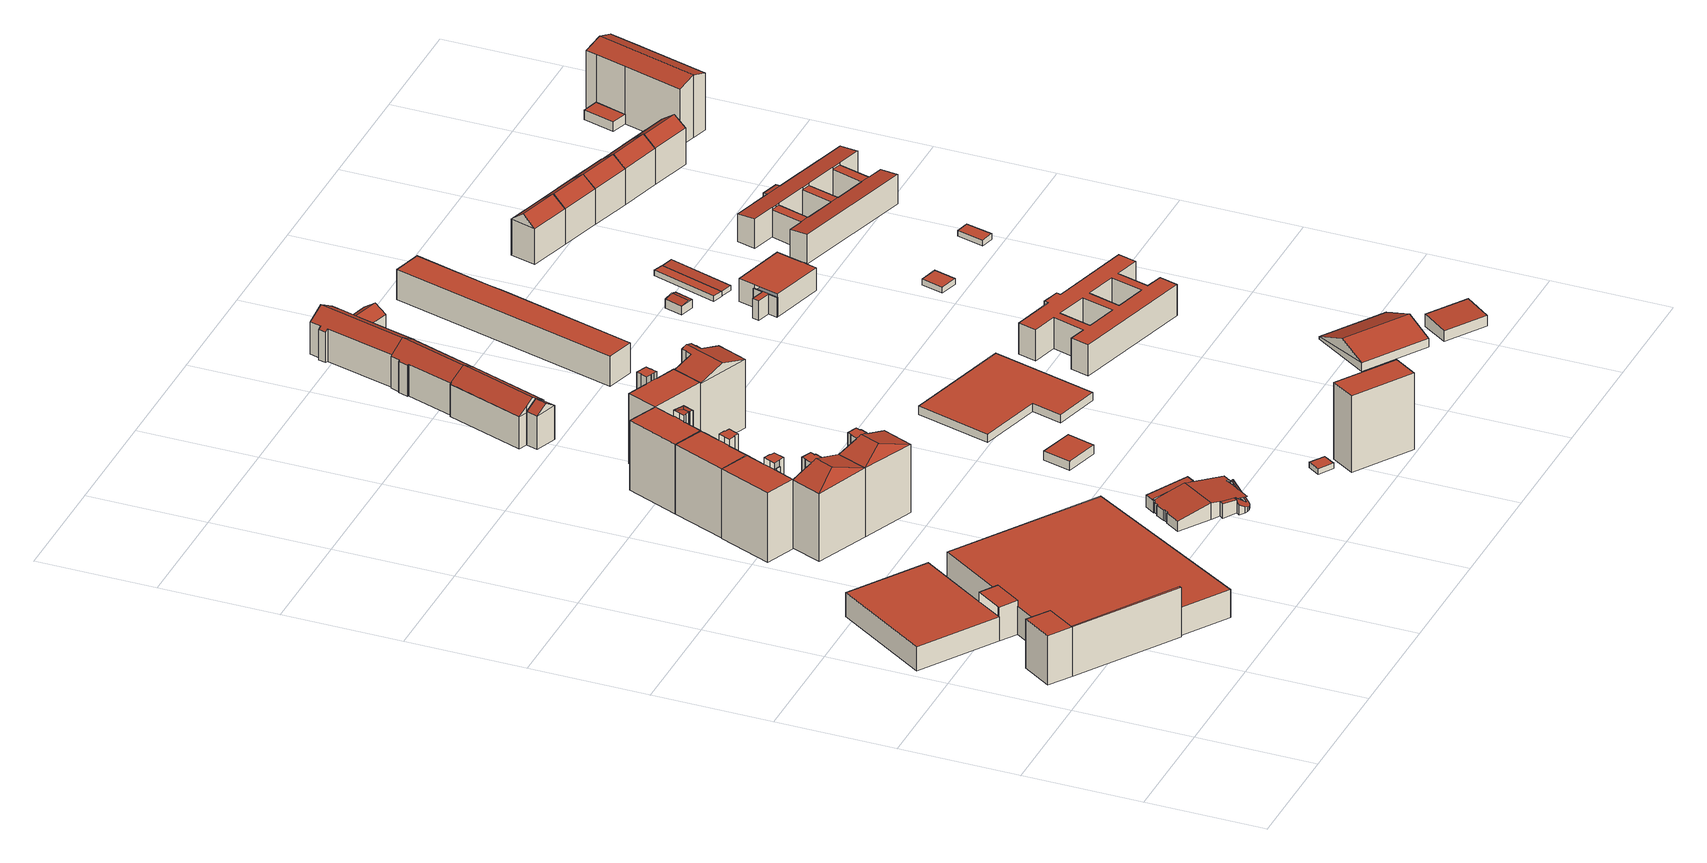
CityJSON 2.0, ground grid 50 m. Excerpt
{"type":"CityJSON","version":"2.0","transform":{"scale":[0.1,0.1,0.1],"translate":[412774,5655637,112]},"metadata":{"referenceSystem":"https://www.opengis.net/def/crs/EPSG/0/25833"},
"CityObjects":{
"building1":{"type":"Building","attributes":{"name":"SP1","Gemeindeschluessel":14612000,"Geometrietyp2DReferenz":"3000","function":"31001_2052","roofType":"9999"},"children":["building1-1","building1-2","building1-3","building1-4","building1-5"]},
"building1-1":{"type":"BuildingPart","attributes":{"Dachtyp_tdc":"tdcPolyFlatRoof","Dachneigung":0,"QualitaetDacherkennung":66,"Geometrietyp2DReferenz":"3000","measuredHeight":10.55,"roofType":"1000"},"parents":["building1"],"geometry":[{"type":"MultiSurface","lod":"2","boundaries":[[[0,1,2,3]],[[1,4,5,2]],[[4,6,7,5]],[[6,8,9,7]],[[8,6,4,1,0]],[[3,2,5,7,9]]],"semantics":{"surfaces":[{"type":"WallSurface"},{"type":"RoofSurface"},{"type":"GroundSurface"}],"values":[0,0,0,0,1,2]}}]},
"building1-2":{"type":"BuildingPart","attributes":{"Dachtyp_tdc":"tdcPolyFlatRoof","Dachneigung":0,"QualitaetDacherkennung":76,"Geometrietyp2DReferenz":"3000","measuredHeight":12.37,"roofType":"1000"},"parents":["building1"],"geometry":[{"type":"MultiSurface","lod":"2","boundaries":[[[10,11,12,13]],[[14,15,16,17]],[[15,18,19,16]],[[18,20,21,19]],[[20,22,23,21]],[[20,18,15,14,24,11,10,25,22]],[[23,26,13,12,27,17,16,19,21]]],"semantics":{"surfaces":[{"type":"WallSurface"},{"type":"RoofSurface"},{"type":"GroundSurface"}],"values":[0,0,0,0,0,1,2]}}]},
"building1-3":{"type":"BuildingPart","attributes":{"Dachtyp_tdc":"tdcPolyFlatRoof","Dachneigung":0,"QualitaetDacherkennung":54,"Geometrietyp2DReferenz":"3000","measuredHeight":15,"roofType":"1000"},"parents":["building1"],"geometry":[{"type":"MultiSurface","lod":"2","boundaries":[[[28,29,17,9,8]],[[29,14,17]],[[30,31,0,3,12,11]],[[31,30,32,29,28]],[[9,17,27,12,3]]],"semantics":{"surfaces":[{"type":"WallSurface"},{"type":"RoofSurface"},{"type":"GroundSurface"}],"values":[0,0,0,1,2]}}]},
"building1-4":{"type":"BuildingPart","attributes":{"Dachtyp_tdc":"tdcPolyFlatRoof","Dachneigung":0,"QualitaetDacherkennung":77,"Geometrietyp2DReferenz":"3000","measuredHeight":21.73,"roofType":"1000"},"parents":["building1"],"geometry":[{"type":"MultiSurface","lod":"2","boundaries":[[[33,34,35,36]],[[34,37,38,35]],[[37,39,10,13,38]],[[39,37,34,33,40]],[[36,35,38,13,26]]],"semantics":{"surfaces":[{"type":"WallSurface"},{"type":"RoofSurface"},{"type":"GroundSurface"}],"values":[0,0,0,1,2]}}]},
"building1-5":{"type":"BuildingPart","attributes":{"Dachtyp_tdc":"tdcPolyFlatRoof","Dachneigung":0,"QualitaetDacherkennung":41,"Geometrietyp2DReferenz":"3000","measuredHeight":21.79,"roofType":"1000"},"parents":["building1"],"geometry":[{"type":"MultiSurface","lod":"2","boundaries":[[[41,42,43,23,22]],[[42,44,36,43]],[[44,45,25,26,36]],[[45,44,42,41]],[[23,43,36,26]]],"semantics":{"surfaces":[{"type":"WallSurface"},{"type":"RoofSurface"},{"type":"GroundSurface"}],"values":[0,0,0,1,2]}}]},
"building2":{"type":"Building","attributes":{"Gemeindeschluessel":14612000,"Geometrietyp2DReferenz":"3000","function":"31001_9998","roofType":"9999"},"children":["building2-1","building2-2"]},
"building2-1":{"type":"BuildingPart","attributes":{"Dachtyp_tdc":"tdcPolyFlatRoof","Dachneigung":0,"QualitaetDacherkennung":58,"Geometrietyp2DReferenz":"3000","measuredHeight":30.67,"roofType":"1000"},"parents":["building2"],"geometry":[{"type":"MultiSurface","lod":"2","boundaries":[[[46,47,48,49]],[[47,50,51,48]],[[50,52,53,51]],[[52,54,55,53]],[[54,56,57,55]],[[56,58,59,57]],[[58,60,61,59]],[[60,62,63,61]],[[60,58,56,54,52,50,47,46,64,65,62]],[[66,67,49,48,51,53,55,57,59,61,63]],[[64,46,49,67]]],"semantics":{"surfaces":[{"type":"WallSurface"},{"type":"RoofSurface"},{"type":"GroundSurface"}],"values":[0,0,0,0,0,0,0,0,1,2,0]}}]},
"building2-2":{"type":"BuildingPart","attributes":{"Dachtyp_tdc":"tdcPolyFlatRoof","Dachneigung":0,"QualitaetDacherkennung":24,"Geometrietyp2DReferenz":"3000","measuredHeight":33.62,"roofType":"1000"},"parents":["building2"],"geometry":[{"type":"MultiSurface","lod":"2","boundaries":[[[68,69,64,67,70]],[[71,63,62]],[[72,73,74,71,75,69,68]],[[74,73,76,77]],[[73,72,78,76]],[[72,68,70,78]],[[70,67,66,63,77,76,78]],[[71,74,77,63]]],"semantics":{"surfaces":[{"type":"WallSurface"},{"type":"RoofSurface"},{"type":"GroundSurface"}],"values":[0,0,1,0,0,0,2,0]}}]},
"building3":{"type":"Building","attributes":{"Gemeindeschluessel":14612000,"Geometrietyp2DReferenz":"3000","function":"31001_9998","roofType":"9999"},"children":["building3-1","building3-2"]},
"building3-1":{"type":"BuildingPart","attributes":{"Dachtyp_tdc":"tdcPolyFlatRoof","Dachneigung":0,"QualitaetDacherkennung":25,"Geometrietyp2DReferenz":"3000","measuredHeight":33.54,"roofType":"1000"},"parents":["building3"],"geometry":[{"type":"MultiSurface","lod":"2","boundaries":[[[79,80,81,82]],[[80,83,84,81]],[[83,85,86,87,88,84]],[[89,90,91,92,93,94]],[[90,95,96,91]],[[95,97,98,96]],[[97,79,82,98]],[[97,95,90,89,99,100,85,83,80,79]],[[82,81,84,88,92,91,96,98]]],"semantics":{"surfaces":[{"type":"WallSurface"},{"type":"RoofSurface"},{"type":"GroundSurface"}],"values":[0,0,0,0,0,0,0,1,2]}}]},
"building3-2":{"type":"BuildingPart","attributes":{"Dachtyp_tdc":"tdcHipAndGableRoof","Dachneigung":17.74,"QualitaetDacherkennung":13,"Geometrietyp2DReferenz":"3000","measuredHeight":33.98,"roofType":"5000"},"parents":["building3"],"geometry":[{"type":"MultiSurface","lod":"2","boundaries":[[[101,102,103,104]],[[102,105,106,103]],[[105,93,92,106]],[[87,107,108,88]],[[107,101,104,108]],[[102,101,109]],[[107,86,100,110,109,101]],[[102,109,110,99,94,105]],[[87,86,107]],[[105,94,93]],[[104,103,106,92,88,108]]],"semantics":{"surfaces":[{"type":"WallSurface"},{"type":"RoofSurface"},{"type":"GroundSurface"}],"values":[0,0,0,0,0,1,1,1,0,0,2]}}]},
"building4":{"type":"Building","attributes":{"Gemeindeschluessel":14612000,"Geometrietyp2DReferenz":"3000","function":"31001_9998","roofType":"9999"},"children":["building4-1","building4-2"]},
"building4-1":{"type":"BuildingPart","attributes":{"Dachtyp_tdc":"tdcPolyFlatRoof","Dachneigung":0,"QualitaetDacherkennung":25,"Geometrietyp2DReferenz":"3000","measuredHeight":33.54,"roofType":"1000"},"parents":["building4"],"geometry":[{"type":"MultiSurface","lod":"2","boundaries":[[[111,112,113,114,115,116,117,118,119]],[[120,121,122,123,124,125,126,127,128]],[[119,118,121,120]],[[118,117,122,121]],[[117,116,129,123,122]],[[114,113,126,125,130]],[[113,112,127,126]],[[112,111,128,127]],[[111,119,120,128]]],"semantics":{"surfaces":[{"type":"RoofSurface"},{"type":"GroundSurface"},{"type":"WallSurface"}],"values":[0,1,2,2,2,2,2,2,2]}}]},
"building4-2":{"type":"BuildingPart","attributes":{"Dachtyp_tdc":"tdcPolyFlatRoof","Dachneigung":0,"QualitaetDacherkennung":61,"Geometrietyp2DReferenz":"3000","measuredHeight":30.68,"roofType":"1000"},"parents":["building4"],"geometry":[{"type":"MultiSurface","lod":"2","boundaries":[[[131,132,133,134]],[[132,130,125,133]],[[129,135,136,123]],[[135,60,137,136]],[[60,58,138,137]],[[58,139,140,138]],[[139,131,134,140]],[[139,58,60,135,129,141,130,132,131]],[[134,133,125,124,123,136,137,138,140]]],"semantics":{"surfaces":[{"type":"WallSurface"},{"type":"RoofSurface"},{"type":"GroundSurface"}],"values":[0,0,0,0,0,0,0,1,2]}}]},
"building5":{"type":"Building","attributes":{"Gemeindeschluessel":14612000,"Geometrietyp2DReferenz":"3000","function":"31001_9998","roofType":"9999"},"children":["building5-1","building5-2"]},
"building5-1":{"type":"BuildingPart","attributes":{"Dachtyp_tdc":"tdcPolyFlatRoof","Dachneigung":0,"QualitaetDacherkennung":28,"Geometrietyp2DReferenz":"3000","measuredHeight":33.55,"roofType":"1000"},"parents":["building5"],"geometry":[{"type":"MultiSurface","lod":"2","boundaries":[[[142,143,144,145]],[[143,146,147,144]],[[146,148,149,147]],[[148,150,149]],[[151,152,153,154,155]],[[152,156,157,153]],[[156,158,159,157]],[[158,142,145,159]],[[158,156,152,151,160,161,162,148,146,143,142]],[[145,144,147,149,163,154,153,157,159]]],"semantics":{"surfaces":[{"type":"WallSurface"},{"type":"RoofSurface"},{"type":"GroundSurface"}],"values":[0,0,0,0,0,0,0,0,1,2]}}]},
"building5-2":{"type":"BuildingPart","attributes":{"Dachtyp_tdc":"tdcHipAndGableRoof","Dachneigung":16.91,"QualitaetDacherkennung":14,"Geometrietyp2DReferenz":"3000","measuredHeight":33.88,"roofType":"5000"},"parents":["building5"],"geometry":[{"type":"MultiSurface","lod":"2","boundaries":[[[150,164,165,149]],[[164,166,167,165]],[[166,101,104,167]],[[101,107,108,104]],[[107,155,154,108]],[[101,166,168]],[[166,164,150,162,169,168]],[[169,160,155,107,101,168]],[[163,149,165,167,104,108,154]]],"semantics":{"surfaces":[{"type":"WallSurface"},{"type":"RoofSurface"},{"type":"GroundSurface"}],"values":[0,0,0,0,0,1,1,1,2]}}]},
"building6":{"type":"Building","attributes":{"Gemeindeschluessel":14612000,"Geometrietyp2DReferenz":"3000","function":"31001_9998","roofType":"9999"},"children":["building6-1","building6-2"]},
"building6-1":{"type":"BuildingPart","attributes":{"Dachtyp_tdc":"tdcFreeFormRoof","Dachneigung":10.14,"QualitaetDacherkennung":24,"Geometrietyp2DReferenz":"3000","measuredHeight":34.05,"roofType":"5000"},"parents":["building6"],"geometry":[{"type":"MultiSurface","lod":"2","boundaries":[[[170,171,172,173]],[[171,174,175,172]],[[174,176,177,175]],[[176,178,179,177]],[[178,180,181,179]],[[180,182,183,181]],[[182,184,185,186,183]],[[187,188,189,190,191]],[[188,170,173,189]],[[192,184,182,180,193]],[[180,178,176,174,171,193]],[[171,170,188,187,192,193]],[[173,172,175,177,179,181,183,186,194,190,189]]],"semantics":{"surfaces":[{"type":"WallSurface"},{"type":"RoofSurface"},{"type":"GroundSurface"}],"values":[0,0,0,0,0,0,0,0,0,1,1,1,2]}}]},
"building6-2":{"type":"BuildingPart","attributes":{"Dachtyp_tdc":"tdcPolyFlatRoof","Dachneigung":0,"QualitaetDacherkennung":51,"Geometrietyp2DReferenz":"3000","measuredHeight":30.75,"roofType":"1000"},"parents":["building6"],"geometry":[{"type":"MultiSurface","lod":"2","boundaries":[[[185,195,196,186]],[[195,197,198,196]],[[197,199,200,198]],[[199,201,202,200]],[[201,203,204,202]],[[203,191,190,204]],[[191,203,201,199,197,195,185,205]],[[186,196,198,200,202,204,190,194]]],"semantics":{"surfaces":[{"type":"WallSurface"},{"type":"RoofSurface"},{"type":"GroundSurface"}],"values":[0,0,0,0,0,0,1,2]}}]},
"building7":{"type":"Building","attributes":{"Gemeindeschluessel":14612000,"Geometrietyp2DReferenz":"3000","function":"31001_9998","roofType":"9999"},"children":["building7-1","building7-2","building7-3","building7-4"]},
"building7-1":{"type":"BuildingPart","attributes":{"Dachtyp_tdc":"tdcPolyFlatRoof","Dachneigung":5.55,"QualitaetDacherkennung":68,"Geometrietyp2DReferenz":"3000","measuredHeight":6.26,"roofType":"2100"},"parents":["building7"],"geometry":[{"type":"MultiSurface","lod":"2","boundaries":[[[206,207,208,209,210]],[[207,211,212,208]],[[207,206,213,214,211]],[[212,215,216,209,208]]],"semantics":{"surfaces":[{"type":"WallSurface"},{"type":"RoofSurface"},{"type":"GroundSurface"}],"values":[0,0,1,2]}}]},
"building7-2":{"type":"BuildingPart","attributes":{"Dachtyp_tdc":"tdcGableRoof","Dachneigung":10.13,"QualitaetDacherkennung":38,"Geometrietyp2DReferenz":"3000","measuredHeight":7.11,"roofType":"3100"},"parents":["building7"],"geometry":[{"type":"MultiSurface","lod":"2","boundaries":[[[217,218,219,220]],[[218,221,222,219]],[[223,224,225,212,211]],[[224,226,227,225]],[[226,228,229,227]],[[228,230,231,229]],[[230,232,233,231]],[[232,234,235,233]],[[234,236,237,235]],[[236,238,239,237]],[[238,240,241,239]],[[242,243,244,245]],[[243,217,220,244]],[[246,247,248,240,238,236,234,232,230,228,226,224]],[[224,223,214,249,250,251,252,253,254,221,218,217,243,242,255,246]],[[220,219,222,256,257,258,215,212,225,227,229,231,233,235,237,239,241,259,260,245,244]]],"semantics":{"surfaces":[{"type":"WallSurface"},{"type":"RoofSurface"},{"type":"GroundSurface"}],"values":[0,0,0,0,0,0,0,0,0,0,0,0,0,1,1,2]}}]},
"building7-3":{"type":"BuildingPart","attributes":{"Dachtyp_tdc":"tdcFreeFormRoof","Dachneigung":39.94,"QualitaetDacherkennung":10,"Geometrietyp2DReferenz":"3000","measuredHeight":5.54,"roofType":"5000"},"parents":["building7"],"geometry":[{"type":"MultiSurface","lod":"2","boundaries":[[[261,262,263,264]],[[262,265,266,263]],[[265,267,268,266]],[[267,269,270,268]],[[269,271,272,270]],[[271,273,274,272]],[[273,210,209,274]],[[275,276,277,222,221]],[[276,278,279,277]],[[278,261,264,279]],[[261,278,280,253,281,251,282,283,210,273,271,269,267,265,262]],[[249,283,282]],[[275,280,278,276]],[[264,263,266,268,270,272,274,209,216,215,258,257,256,222,277,279]]],"semantics":{"surfaces":[{"type":"WallSurface"},{"type":"RoofSurface"},{"type":"GroundSurface"}],"values":[0,0,0,0,0,0,0,0,0,0,1,1,1,2]}}]},
"building7-4":{"type":"BuildingPart","attributes":{"Dachtyp_tdc":"tdcPolyFlatRoof","Dachneigung":4.71,"QualitaetDacherkennung":61,"Geometrietyp2DReferenz":"3000","measuredHeight":6.9,"roofType":"2100"},"parents":["building7"],"geometry":[{"type":"MultiSurface","lod":"2","boundaries":[[[284,285,286,241,240]],[[285,287,288,286]],[[287,289,290,288]],[[289,291,242,245,290]],[[289,287,285,284,292,247,293,255,291]],[[245,260,259,241,286,288,290]]],"semantics":{"surfaces":[{"type":"WallSurface"},{"type":"RoofSurface"},{"type":"GroundSurface"}],"values":[0,0,0,0,1,2]}}]},
"building8":{"type":"Building","attributes":{"Gemeindeschluessel":14612000,"Geometrietyp2DReferenz":"3000","function":"31001_9998","roofType":"9999"},"children":["building8-1","building8-2"]},
"building8-1":{"type":"BuildingPart","attributes":{"Dachtyp_tdc":"tdcPolyFlatRoof","Dachneigung":0,"QualitaetDacherkennung":50,"Geometrietyp2DReferenz":"3000","measuredHeight":30.87,"roofType":"1000"},"parents":["building8"],"geometry":[{"type":"MultiSurface","lod":"2","boundaries":[[[294,295,296,297]],[[295,298,299,296]],[[300,301,302,303]],[[301,304,305,302]],[[304,294,297,305]],[[304,301,300,298,295,294]],[[297,296,299,303,302,305]]],"semantics":{"surfaces":[{"type":"WallSurface"},{"type":"RoofSurface"},{"type":"GroundSurface"}],"values":[0,0,0,0,0,1,2]}}]},
"building8-2":{"type":"BuildingPart","attributes":{"Dachtyp_tdc":"tdcPolyFlatRoof","Dachneigung":0,"QualitaetDacherkennung":29,"Geometrietyp2DReferenz":"3000","measuredHeight":33.84,"roofType":"1000"},"parents":["building8"],"geometry":[{"type":"MultiSurface","lod":"2","boundaries":[[[306,299,298]],[[306,307,308,299]],[[307,309,310,308]],[[309,311,312,310]],[[311,313,314,312]],[[313,315,316,314]],[[315,317,318,316]],[[317,319,320,318]],[[319,321,300,303,320]],[[321,319,317,315,313,311,309,307,306]],[[299,308,310,312,314,316,318,320,303]]],"semantics":{"surfaces":[{"type":"WallSurface"},{"type":"RoofSurface"},{"type":"GroundSurface"}],"values":[0,0,0,0,0,0,0,0,0,1,2]}}]},
"building9":{"type":"Building","attributes":{"Dachtyp_tdc":"tdcGableRoof","Gemeindeschluessel":14612000,"Dachneigung":34.96,"QualitaetDacherkennung":60,"Geometrietyp2DReferenz":"3000","measuredHeight":18.15,"function":"31001_9998","roofType":"3100"},"geometry":[{"type":"Solid","lod":"2","boundaries":[[[[322,323,324,325]],[[323,326,327,324]],[[326,328,329,327]],[[328,322,325,329]],[[326,323,330]],[[322,328,331]],[[323,322,331,330]],[[328,326,330,331]],[[325,324,327,329]]]],"semantics":{"surfaces":[{"type":"WallSurface"},{"type":"RoofSurface"},{"type":"GroundSurface"}],"values":[[0,0,0,0,0,0,1,1,2]]}}]},
"building10":{"type":"Building","attributes":{"name":"Marwa Elsherbiny Kultur- und Bildungszentrum","Dachtyp_tdc":"tdcPolyFlatRoof","Gemeindeschluessel":14612000,"Dachneigung":0,"QualitaetDacherkennung":84,"Geometrietyp2DReferenz":"3000","measuredHeight":3.88,"function":"31001_3045","roofType":"1000"},"geometry":[{"type":"Solid","lod":"2","boundaries":[[[[332,333,334,335]],[[333,336,337,334]],[[336,338,339,337]],[[338,332,335,339]],[[338,336,333,332]],[[335,334,337,339]]]],"semantics":{"surfaces":[{"type":"WallSurface"},{"type":"RoofSurface"},{"type":"GroundSurface"}],"values":[[0,0,0,0,1,2]]}}]},
"building11":{"type":"Building","attributes":{"Dachtyp_tdc":"tdcPolyFlatRoof","Gemeindeschluessel":14612000,"Dachneigung":0,"QualitaetDacherkennung":64,"Geometrietyp2DReferenz":"3000","measuredHeight":2.39,"function":"31001_9998","roofType":"1000"},"geometry":[{"type":"Solid","lod":"2","boundaries":[[[[340,341,342,343]],[[341,344,345,342]],[[344,346,347,345]],[[346,340,343,347]],[[346,344,341,340]],[[343,342,345,347]]]],"semantics":{"surfaces":[{"type":"WallSurface"},{"type":"RoofSurface"},{"type":"GroundSurface"}],"values":[[0,0,0,0,1,2]]}}]},
"building12":{"type":"Building","attributes":{"Dachtyp_tdc":"tdcFreeFormRoof","Gemeindeschluessel":14612000,"Dachneigung":17.99,"QualitaetDacherkennung":13,"Geometrietyp2DReferenz":"3000","measuredHeight":34.19,"function":"31001_9998","roofType":"5000"},"geometry":[{"type":"Solid","lod":"2","boundaries":[[[[348,349,350,351]],[[349,352,353,350]],[[352,354,355,353]],[[354,356,357,355]],[[356,358,359,357]],[[358,360,361,359]],[[360,362,363,361]],[[362,364,365,363]],[[364,366,367,365]],[[366,368,369,367]],[[368,370,371,369]],[[370,348,351,371]],[[372,354,352,349,348,370,368,373]],[[366,364,362,360,358,356,372,373]],[[356,354,372]],[[368,366,373]],[[351,350,353,355,357,359,361,363,365,367,369,371]]]],"semantics":{"surfaces":[{"type":"WallSurface"},{"type":"RoofSurface"},{"type":"GroundSurface"}],"values":[[0,0,0,0,0,0,0,0,0,0,0,0,1,1,0,0,2]]}}]},
"building13":{"type":"Building","attributes":{"Dachtyp_tdc":"tdcPolyFlatRoof","Gemeindeschluessel":14612000,"Dachneigung":0,"QualitaetDacherkennung":46,"Geometrietyp2DReferenz":"3000","measuredHeight":33.78,"function":"31001_9998","roofType":"1000"},"geometry":[{"type":"Solid","lod":"2","boundaries":[[[[374,375,376,377]],[[375,378,379,376]],[[378,380,381,379]],[[380,374,377,381]],[[380,378,375,374]],[[377,376,379,381]]]],"semantics":{"surfaces":[{"type":"WallSurface"},{"type":"RoofSurface"},{"type":"GroundSurface"}],"values":[[0,0,0,0,1,2]]}}]},
"building14":{"type":"Building","attributes":{"Gemeindeschluessel":14612000,"Geometrietyp2DReferenz":"3000","function":"31001_9998","roofType":"9999"},"children":["building14-1","building14-2","building14-3","building14-4"]},
"building14-1":{"type":"BuildingPart","attributes":{"Dachtyp_tdc":"tdcGableRoof","Dachneigung":34.95,"QualitaetDacherkennung":62,"Geometrietyp2DReferenz":"3000","measuredHeight":18.89,"roofType":"3100"},"parents":["building14"],"geometry":[{"type":"MultiSurface","lod":"2","boundaries":[[[382,383,384,385]],[[382,386,387,383]],[[386,388,389,387]],[[388,390,391,389]],[[390,392,393,391]],[[392,394,395,393]],[[394,396,397,395]],[[398,399,400,401]],[[399,402,403,404,400]],[[405,396,394,392,390,388,386,382,385,406]],[[406,402,399,398,407,405]],[[404,408,384,383,387,389,391,393,395,397,409,410,411,401,400]]],"semantics":{"surfaces":[{"type":"WallSurface"},{"type":"RoofSurface"},{"type":"GroundSurface"}],"values":[0,0,0,0,0,0,0,0,0,1,1,2]}}]},
"building14-2":{"type":"BuildingPart","attributes":{"Dachtyp_tdc":"tdcGableRoof","Dachneigung":33.99,"QualitaetDacherkennung":62,"Geometrietyp2DReferenz":"3000","measuredHeight":18.6,"roofType":"3100"},"parents":["building14"],"geometry":[{"type":"MultiSurface","lod":"2","boundaries":[[[412,413,414,415,416]],[[413,398,401,414]],[[417,418,419,409]],[[418,420,421,419]],[[420,422,423,421]],[[422,424,425,423]],[[424,426,427,425]],[[426,428,429,427]],[[428,430,431,429]],[[430,432,433,434,431]],[[428,426,424,422,420,418,417,435,436]],[[436,407,398,413,412,432,430,428]],[[415,414,401,411,410,409,419,421,423,425,427,429,431,434]]],"semantics":{"surfaces":[{"type":"WallSurface"},{"type":"RoofSurface"},{"type":"GroundSurface"}],"values":[0,0,0,0,0,0,0,0,0,0,1,1,2]}}]},
"building14-3":{"type":"BuildingPart","attributes":{"Dachtyp_tdc":"tdcGableRoof","Dachneigung":33.88,"QualitaetDacherkennung":60,"Geometrietyp2DReferenz":"3000","measuredHeight":19.14,"roofType":"3100"},"parents":["building14"],"geometry":[{"type":"MultiSurface","lod":"2","boundaries":[[[437,385,384,438]],[[403,439,325,404]],[[439,440,329,325]],[[440,441,442,329]],[[441,437,438,442]],[[441,443,444,445,446,447]],[[448,445,444,449]],[[403,402,448,449,439]],[[439,449,444,443,440]],[[437,447,446,385]],[[441,447,437]],[[440,443,441]],[[438,384,408,404,325,329,442]]],"semantics":{"surfaces":[{"type":"WallSurface"},{"type":"RoofSurface"},{"type":"GroundSurface"}],"values":[0,0,0,0,0,1,1,0,0,0,0,0,2]}}]},
"building14-4":{"type":"BuildingPart","attributes":{"Dachtyp_tdc":"tdcGableRoof","Dachneigung":36.33,"QualitaetDacherkennung":61,"Geometrietyp2DReferenz":"3000","measuredHeight":11.2,"roofType":"3100"},"parents":["building14"],"geometry":[{"type":"MultiSurface","lod":"2","boundaries":[[[450,433,451,452]],[[416,453,452,451]],[[434,454,455,415]],[[433,450,454,434]],[[450,453,455,454]],[[453,416,415,455]],[[453,450,452]]],"semantics":{"surfaces":[{"type":"RoofSurface"},{"type":"GroundSurface"},{"type":"WallSurface"}],"values":[0,0,1,2,2,2,2]}}]},
"building15":{"type":"Building","attributes":{"Dachtyp_tdc":"tdcPolyFlatRoof","Gemeindeschluessel":14612000,"Dachneigung":0,"QualitaetDacherkennung":26,"Geometrietyp2DReferenz":"3000","measuredHeight":3.61,"function":"31001_3211","roofType":"1000"},"geometry":[{"type":"Solid","lod":"2","boundaries":[[[[456,457,458,459]],[[457,460,461,458]],[[460,462,463,461]],[[462,464,465,463]],[[464,466,467,465]],[[466,456,459,467]],[[466,464,462,460,457,456]],[[459,458,461,463,465,467]]]],"semantics":{"surfaces":[{"type":"WallSurface"},{"type":"RoofSurface"},{"type":"GroundSurface"}],"values":[[0,0,0,0,0,0,1,2]]}}]},
"building16":{"type":"Building","attributes":{"Dachtyp_tdc":"tdcPolyFlatRoof","Gemeindeschluessel":14612000,"Dachneigung":0,"QualitaetDacherkennung":87,"Geometrietyp2DReferenz":"3000","measuredHeight":13.21,"function":"31001_9998","roofType":"1000"},"geometry":[{"type":"Solid","lod":"2","boundaries":[[[[468,469,470,471]],[[469,472,473,470]],[[472,474,475,473]],[[474,476,477,475]],[[476,478,479,477]],[[478,468,471,479]],[[478,476,474,472,469,468]],[[471,470,473,475,477,479]]]],"semantics":{"surfaces":[{"type":"WallSurface"},{"type":"RoofSurface"},{"type":"GroundSurface"}],"values":[[0,0,0,0,0,0,1,2]]}}]},
"building17":{"type":"Building","attributes":{"Dachtyp_tdc":"tdcGableRoof","Gemeindeschluessel":14612000,"Dachneigung":10.48,"QualitaetDacherkennung":69,"Geometrietyp2DReferenz":"3000","measuredHeight":4.46,"function":"31001_9998","roofType":"3100"},"geometry":[{"type":"Solid","lod":"2","boundaries":[[[[480,481,482,483]],[[481,484,485,482]],[[484,486,487,485]],[[486,480,483,487]],[[484,481,488]],[[480,486,489]],[[481,480,489,488]],[[486,484,488,489]],[[483,482,485,487]]]],"semantics":{"surfaces":[{"type":"WallSurface"},{"type":"RoofSurface"},{"type":"GroundSurface"}],"values":[[0,0,0,0,0,0,1,1,2]]}}]},
"building18":{"type":"Building","attributes":{"Dachtyp_tdc":"tdcGableRoof","Gemeindeschluessel":14612000,"Dachneigung":24.74,"QualitaetDacherkennung":39,"Geometrietyp2DReferenz":"3000","measuredHeight":8.01,"function":"31001_3211","roofType":"3100"},"geometry":[{"type":"Solid","lod":"2","boundaries":[[[[490,491,492,493]],[[491,494,495,492]],[[494,496,497,495]],[[496,490,493,497]],[[494,491,498]],[[490,496,499]],[[491,490,499,498]],[[496,494,498,499]],[[493,492,495,497]]]],"semantics":{"surfaces":[{"type":"WallSurface"},{"type":"RoofSurface"},{"type":"GroundSurface"}],"values":[[0,0,0,0,0,0,1,1,2]]}}]},
"building19":{"type":"Building","attributes":{"name":"113. Grundschule Canaletto Dresden","Dachtyp_tdc":"tdcPolyFlatRoof","Gemeindeschluessel":14612000,"Dachneigung":0,"QualitaetDacherkennung":39,"Geometrietyp2DReferenz":"3000","measuredHeight":13.67,"function":"31001_3021","roofType":"1000"},"geometry":[{"type":"Solid","lod":"2","boundaries":[[[[500,501,502,503]],[[501,504,505,502]],[[504,506,507,505]],[[506,508,509,507]],[[508,510,511,509]],[[510,512,513,511]],[[512,514,515,513]],[[514,516,517,515]],[[518,519,520,521]],[[519,522,523,520]],[[522,524,525,523]],[[524,518,521,525]],[[516,526,527,517]],[[526,528,529,527]],[[528,530,531,529]],[[530,532,533,531]],[[532,534,535,533]],[[534,536,537,535]],[[538,539,540,541]],[[539,542,543,540]],[[542,544,545,543]],[[544,538,541,545]],[[536,546,547,537]],[[546,500,503,547]],[[546,536,534,532,530,528,526,516,514,512,510,508,506,504,501,500],[538,544,542,539],[518,524,522,519]],[[503,502,505,507,509,511,513,515,517,527,529,531,533,535,537,547],[521,520,523,525],[541,540,543,545]]]],"semantics":{"surfaces":[{"type":"WallSurface"},{"type":"RoofSurface"},{"type":"GroundSurface"}],"values":[[0,0,0,0,0,0,0,0,0,0,0,0,0,0,0,0,0,0,0,0,0,0,0,0,1,2]]}}]},
"building20":{"type":"Building","attributes":{"Gemeindeschluessel":14612000,"Geometrietyp2DReferenz":"3000","function":"31001_3211","roofType":"9999"},"children":["building20-1","building20-2"]},
"building20-1":{"type":"BuildingPart","attributes":{"Dachtyp_tdc":"tdcPolyFlatRoof","Dachneigung":0,"QualitaetDacherkennung":48,"Geometrietyp2DReferenz":"3000","measuredHeight":8.61,"roofType":"1000"},"parents":["building20"],"geometry":[{"type":"MultiSurface","lod":"2","boundaries":[[[548,549,550,551]],[[549,552,553,550]],[[552,554,555,553]],[[554,556,557,555]],[[556,558,559,557]],[[558,560,561,559]],[[560,562,563,561]],[[562,560,558,556,554,552,549,548]],[[551,550,553,555,557,559,561,563]]],"semantics":{"surfaces":[{"type":"WallSurface"},{"type":"RoofSurface"},{"type":"GroundSurface"}],"values":[0,0,0,0,0,0,0,1,2]}}]},
"building20-2":{"type":"BuildingPart","attributes":{"Dachtyp_tdc":"tdcPolyFlatRoof","Dachneigung":0,"QualitaetDacherkennung":38,"Geometrietyp2DReferenz":"3000","measuredHeight":10.1,"roofType":"1000"},"parents":["building20"],"geometry":[{"type":"MultiSurface","lod":"2","boundaries":[[[564,565,566,567]],[[565,568,569,566]],[[568,570,571,569]],[[570,572,573,571]],[[572,574,575,573]],[[574,576,577,575]],[[576,578,548,551,577]],[[579,580,581,563,562]],[[580,564,567,581]],[[580,579,578,576,574,572,570,568,565,564]],[[567,566,569,571,573,575,577,551,563,581]]],"semantics":{"surfaces":[{"type":"WallSurface"},{"type":"RoofSurface"},{"type":"GroundSurface"}],"values":[0,0,0,0,0,0,0,0,0,1,2]}}]},
"building21":{"type":"Building","attributes":{"name":"Berufliches Schulzentrum für Agrarwirtschaft und Ernährung Dresden","Dachtyp_tdc":"tdcPolyFlatRoof","Gemeindeschluessel":14612000,"Dachneigung":4.58,"QualitaetDacherkennung":79,"Geometrietyp2DReferenz":"3000","measuredHeight":5.56,"function":"31001_3021","roofType":"2100"},"geometry":[{"type":"Solid","lod":"2","boundaries":[[[[582,583,584,585]],[[583,586,587,584]],[[586,588,589,587]],[[588,582,585,589]],[[588,586,583,582]],[[585,584,587,589]]]],"semantics":{"surfaces":[{"type":"WallSurface"},{"type":"RoofSurface"},{"type":"GroundSurface"}],"values":[[0,0,0,0,1,2]]}}]},
"building22":{"type":"Building","attributes":{"Dachtyp_tdc":"tdcPolyFlatRoof","Gemeindeschluessel":14612000,"Dachneigung":2.85,"QualitaetDacherkennung":91,"Geometrietyp2DReferenz":"3000","measuredHeight":2.35,"function":"31001_2463","roofType":"2100"},"geometry":[{"type":"Solid","lod":"2","boundaries":[[[[590,591,592,593]],[[591,594,595,592]],[[594,596,597,595]],[[596,590,593,597]],[[596,594,591,590]],[[593,592,595,597]]]],"semantics":{"surfaces":[{"type":"WallSurface"},{"type":"RoofSurface"},{"type":"GroundSurface"}],"values":[[0,0,0,0,1,2]]}}]},
"building23":{"type":"Building","attributes":{"Dachtyp_tdc":"tdcPolyFlatRoof","Gemeindeschluessel":14612000,"Dachneigung":2.85,"QualitaetDacherkennung":92,"Geometrietyp2DReferenz":"3000","measuredHeight":2.31,"function":"31001_2463","roofType":"2100"},"geometry":[{"type":"Solid","lod":"2","boundaries":[[[[598,599,600,601]],[[599,602,603,600]],[[602,604,605,603]],[[604,598,601,605]],[[604,602,599,598]],[[601,600,603,605]]]],"semantics":{"surfaces":[{"type":"WallSurface"},{"type":"RoofSurface"},{"type":"GroundSurface"}],"values":[[0,0,0,0,1,2]]}}]},
"building24":{"type":"Building","attributes":{"Dachtyp_tdc":"tdcPolyFlatRoof","Gemeindeschluessel":14612000,"Dachneigung":0,"QualitaetDacherkennung":90,"Geometrietyp2DReferenz":"3000","measuredHeight":2.61,"function":"31001_9998","roofType":"1000"},"geometry":[{"type":"Solid","lod":"2","boundaries":[[[[606,607,608,609]],[[607,610,611,608]],[[610,612,613,611]],[[612,606,609,613]],[[612,610,607,606]],[[609,608,611,613]]]],"semantics":{"surfaces":[{"type":"WallSurface"},{"type":"RoofSurface"},{"type":"GroundSurface"}],"values":[[0,0,0,0,1,2]]}}]},
"building25":{"type":"Building","attributes":{"Dachtyp_tdc":"tdcGableRoof","Gemeindeschluessel":14612000,"Dachneigung":36.87,"QualitaetDacherkennung":73,"Geometrietyp2DReferenz":"3000","measuredHeight":20.04,"function":"31001_9998","roofType":"3100"},"geometry":[{"type":"Solid","lod":"2","boundaries":[[[[614,615,616,617]],[[615,618,619,616]],[[618,620,621,619]],[[620,614,617,621]],[[618,615,622]],[[614,620,623]],[[615,614,623,622]],[[620,618,622,623]],[[617,616,619,621]]]],"semantics":{"surfaces":[{"type":"WallSurface"},{"type":"RoofSurface"},{"type":"GroundSurface"}],"values":[[0,0,0,0,0,0,1,1,2]]}}]},
"building26":{"type":"Building","attributes":{"Dachtyp_tdc":"tdcGableRoof","Gemeindeschluessel":14612000,"Dachneigung":37.28,"QualitaetDacherkennung":76,"Geometrietyp2DReferenz":"3000","measuredHeight":20.07,"function":"31001_9998","roofType":"3100"},"geometry":[{"type":"Solid","lod":"2","boundaries":[[[[615,624,625,616]],[[624,626,627,625]],[[626,618,619,627]],[[618,615,616,619]],[[626,624,628]],[[615,618,629]],[[624,615,629,628]],[[618,626,628,629]],[[616,625,627,619]]]],"semantics":{"surfaces":[{"type":"WallSurface"},{"type":"RoofSurface"},{"type":"GroundSurface"}],"values":[[0,0,0,0,0,0,1,1,2]]}}]},
"building27":{"type":"Building","attributes":{"Dachtyp_tdc":"tdcPolyFlatRoof","Gemeindeschluessel":14612000,"Dachneigung":0,"QualitaetDacherkennung":86,"Geometrietyp2DReferenz":"3000","measuredHeight":2.53,"function":"31001_9998","roofType":"1000"},"geometry":[{"type":"Solid","lod":"2","boundaries":[[[[630,631,632,633]],[[631,634,635,632]],[[634,636,637,635]],[[636,630,633,637]],[[636,634,631,630]],[[633,632,635,637]]]],"semantics":{"surfaces":[{"type":"WallSurface"},{"type":"RoofSurface"},{"type":"GroundSurface"}],"values":[[0,0,0,0,1,2]]}}]},
"building28":{"type":"Building","attributes":{"Dachtyp_tdc":"tdcGableRoof","Gemeindeschluessel":14612000,"Dachneigung":36.69,"QualitaetDacherkennung":76,"Geometrietyp2DReferenz":"3000","measuredHeight":20.02,"function":"31001_9998","roofType":"3100"},"geometry":[{"type":"Solid","lod":"2","boundaries":[[[[638,626,627,639]],[[626,624,625,627]],[[624,640,641,625]],[[640,638,639,641]],[[624,626,642]],[[638,640,643]],[[626,638,643,642]],[[640,624,642,643]],[[639,627,625,641]]]],"semantics":{"surfaces":[{"type":"WallSurface"},{"type":"RoofSurface"},{"type":"GroundSurface"}],"values":[[0,0,0,0,0,0,1,1,2]]}}]},
"building29":{"type":"Building","attributes":{"name":"Dinglingerschule Dresden","Gemeindeschluessel":14612000,"Geometrietyp2DReferenz":"3000","function":"31001_3021","roofType":"9999"},"children":["building29-1","building29-2","building29-3","building29-4","building29-5","building29-6"]},
"building29-1":{"type":"BuildingPart","attributes":{"Dachtyp_tdc":"tdcPolyFlatRoof","Dachneigung":6.18,"QualitaetDacherkennung":44,"Geometrietyp2DReferenz":"3000","measuredHeight":12.26,"roofType":"2100"},"parents":["building29"],"geometry":[{"type":"MultiSurface","lod":"2","boundaries":[[[644,645,646,647]],[[644,648,649,645]],[[648,650,651,649]],[[650,652,653,651]],[[650,648,644,647,652]],[[653,646,645,649,651]]],"semantics":{"surfaces":[{"type":"WallSurface"},{"type":"RoofSurface"},{"type":"GroundSurface"}],"values":[0,0,0,0,1,2]}}]},
"building29-2":{"type":"BuildingPart","attributes":{"Dachtyp_tdc":"tdcPolyFlatRoof","Dachneigung":0,"QualitaetDacherkennung":77,"Geometrietyp2DReferenz":"3000","measuredHeight":12.08,"roofType":"1000"},"parents":["building29"],"geometry":[{"type":"MultiSurface","lod":"2","boundaries":[[[654,655,656,657]],[[658,659,660,661]],[[658,655,654,659]],[[660,657,656,661]]],"semantics":{"surfaces":[{"type":"WallSurface"},{"type":"RoofSurface"},{"type":"GroundSurface"}],"values":[0,0,1,2]}}]},
"building29-3":{"type":"BuildingPart","attributes":{"Dachtyp_tdc":"tdcPolyFlatRoof","Dachneigung":0,"QualitaetDacherkennung":65,"Geometrietyp2DReferenz":"3000","measuredHeight":12.1,"roofType":"1000"},"parents":["building29"],"geometry":[{"type":"MultiSurface","lod":"2","boundaries":[[[662,663,664,665]],[[666,667,668,669]],[[666,663,662,667]],[[668,665,664,669]]],"semantics":{"surfaces":[{"type":"WallSurface"},{"type":"RoofSurface"},{"type":"GroundSurface"}],"values":[0,0,1,2]}}]},
"building29-4":{"type":"BuildingPart","attributes":{"Dachtyp_tdc":"tdcPolyFlatRoof","Dachneigung":0,"QualitaetDacherkennung":73,"Geometrietyp2DReferenz":"3000","measuredHeight":12.12,"roofType":"1000"},"parents":["building29"],"geometry":[{"type":"MultiSurface","lod":"2","boundaries":[[[670,671,672,673]],[[674,675,676,677]],[[674,671,670,675]],[[676,673,672,677]]],"semantics":{"surfaces":[{"type":"WallSurface"},{"type":"RoofSurface"},{"type":"GroundSurface"}],"values":[0,0,1,2]}}]},
"building29-5":{"type":"BuildingPart","attributes":{"Dachtyp_tdc":"tdcPolyFlatRoof","Dachneigung":6.43,"QualitaetDacherkennung":46,"Geometrietyp2DReferenz":"3000","measuredHeight":13.15,"roofType":"2100"},"parents":["building29"],"geometry":[{"type":"MultiSurface","lod":"2","boundaries":[[[678,656,655]],[[678,679,673,656]],[[679,670,673]],[[680,676,675]],[[680,681,665,676]],[[681,662,665]],[[682,668,667]],[[682,683,684,668]],[[683,685,686,684]],[[685,687,688,686]],[[687,689,690,688]],[[689,691,661,690]],[[691,658,661]],[[691,689,687,685,683,682,681,680,679,678]],[[656,673,676,665,668,684,686,688,690,661]]],"semantics":{"surfaces":[{"type":"WallSurface"},{"type":"RoofSurface"},{"type":"GroundSurface"}],"values":[0,0,0,0,0,0,0,0,0,0,0,0,0,1,2]}}]},
"building29-6":{"type":"BuildingPart","attributes":{"Dachtyp_tdc":"tdcPolyFlatRoof","Dachneigung":5.82,"QualitaetDacherkennung":46,"Geometrietyp2DReferenz":"3000","measuredHeight":13.09,"roofType":"2100"},"parents":["building29"],"geometry":[{"type":"MultiSurface","lod":"2","boundaries":[[[692,693,669,694]],[[693,666,669]],[[695,696,677,664,663]],[[696,674,677]],[[697,672,671]],[[697,698,657,672]],[[698,654,657]],[[699,660,659]],[[699,700,701,660]],[[700,702,703,701]],[[702,644,645,703]],[[644,647,646,645]],[[652,704,705,653]],[[704,692,694,705]],[[704,652,647,644,702,700,699,698,697,696,695,693,692]],[[694,669,664,677,672,657,660,701,703,645,646,653,705]]],"semantics":{"surfaces":[{"type":"WallSurface"},{"type":"RoofSurface"},{"type":"GroundSurface"}],"values":[0,0,0,0,0,0,0,0,0,0,0,0,0,0,1,2]}}]},
"building30":{"type":"Building","attributes":{"Dachtyp_tdc":"tdcGableRoof","Gemeindeschluessel":14612000,"Dachneigung":37.18,"QualitaetDacherkennung":77,"Geometrietyp2DReferenz":"3000","measuredHeight":20.05,"function":"31001_9998","roofType":"3100"},"geometry":[{"type":"Solid","lod":"2","boundaries":[[[[706,707,708,641]],[[707,709,710,708]],[[709,711,639,710]],[[711,706,641,639]],[[709,707,712]],[[706,711,713]],[[707,706,713,712]],[[711,709,712,713]],[[641,708,710,639]]]],"semantics":{"surfaces":[{"type":"WallSurface"},{"type":"RoofSurface"},{"type":"GroundSurface"}],"values":[[0,0,0,0,0,0,1,1,2]]}}]},
"building31":{"type":"Building","attributes":{"Dachtyp_tdc":"tdcGableRoof","Gemeindeschluessel":14612000,"Dachneigung":36.91,"QualitaetDacherkennung":77,"Geometrietyp2DReferenz":"3000","measuredHeight":20.05,"function":"31001_9998","roofType":"3100"},"geometry":[{"type":"Solid","lod":"2","boundaries":[[[[707,714,715,708]],[[714,716,717,715]],[[716,718,710,717]],[[718,707,708,710]],[[716,714,719]],[[707,718,720]],[[714,707,720,719]],[[718,716,719,720]],[[708,715,717,710]]]],"semantics":{"surfaces":[{"type":"WallSurface"},{"type":"RoofSurface"},{"type":"GroundSurface"}],"values":[[0,0,0,0,0,0,1,1,2]]}}]},
"building32":{"type":"Building","attributes":{"Dachtyp_tdc":"tdcPolyFlatRoof","Gemeindeschluessel":14612000,"Dachneigung":0,"QualitaetDacherkennung":57,"Geometrietyp2DReferenz":"3000","measuredHeight":4.21,"function":"31001_9998","roofType":"1000"},"geometry":[{"type":"Solid","lod":"2","boundaries":[[[[721,722,723,724]],[[722,725,726,723]],[[725,727,728,726]],[[727,721,724,728]],[[727,725,722,721]],[[724,723,726,728]]]],"semantics":{"surfaces":[{"type":"WallSurface"},{"type":"RoofSurface"},{"type":"GroundSurface"}],"values":[[0,0,0,0,1,2]]}}]},
"building33":{"type":"Building","attributes":{"Dachtyp_tdc":"tdcGableRoof","Gemeindeschluessel":14612000,"Dachneigung":15.82,"QualitaetDacherkennung":28,"Geometrietyp2DReferenz":"3000","measuredHeight":27.54,"function":"31001_9998","roofType":"3100"},"geometry":[{"type":"Solid","lod":"2","boundaries":[[[[729,730,731,723]],[[730,732,733,731]],[[732,734,735,733]],[[734,736,737,735]],[[736,738,739,737]],[[738,740,741,739]],[[740,742,743,741]],[[742,744,745,743]],[[744,746,726,745]],[[746,729,723,726]],[[742,740,738,736,734,732]],[[732,730,729,746,744,742]],[[723,731,733,735,737,739,741,743,745,726]]]],"semantics":{"surfaces":[{"type":"WallSurface"},{"type":"RoofSurface"},{"type":"GroundSurface"}],"values":[[0,0,0,0,0,0,0,0,0,0,1,1,2]]}}]}
},
"vertices":[
[323,925,129],[10,1130,129],[10,1130,23],[323,925,23],[267,1523,129],[267,1523,23],[580,1318,129],[580,1318,23],[396,1035,129],[396,1035,23],
[276,699,147],[392,879,147],[392,879,23],[276,699,23],[466,990,147],[650,1271,147],[650,1271,23],[466,990,23],[1235,888,147],[1235,888,23],[808,187,147],[808,187,23],[615,313,147],[615,313,23],[393,878,147],[200,583,147],[200,583,23],[393,878,23],
[396,1035,173],[466,990,173],[392,879,173],[323,925,173],[393,878,173],
[197,578,240],[105,638,240],[105,638,23],[197,578,23],[185,760,240],[185,760,23],[276,699,240],[200,583,240],
[615,313,241],[611,306,241],[611,306,23],[197,578,241],[200,583,241],
[698,1967,330],[682,1974,330],[682,1974,23],[698,1967,23],[672,1978,330],[672,1978,23],[656,1940,330],[656,1940,23],[635,1890,330],[635,1890,23],[510,1941,330],[510,1941,23],[602,2165,330],[602,2165,23],[727,2114,330],[727,2114,23],[692,2029,330],[692,2029,23],[699,1970,330],[672,1981,330],[672,1981,23],[699,1970,23],
[719,1962,360],[699,1970,360],[719,1962,23],[692,2029,360],[737,2007,360],[718,2015,360],[719,2018,360],[672,1981,360],[718,2015,23],[719,2018,23],[737,2007,23],
[794,1883,359],[785,1862,359],[785,1862,24],[794,1883,24],[790,1861,359],[790,1861,24],[779,1835,359],[779,1835,356],[779,1835,327],[779,1835,24],[727,1856,359],[738,1882,359],[738,1882,24],[727,1856,24],[727,1856,325],[727,1856,354],[742,1880,359],[742,1880,24],[750,1901,359],[750,1901,24],[743,1850,359],[769,1839,359],
[815,1670,328],[587,1763,323],[587,1763,24],[815,1670,24],[640,1892,323],[640,1892,24],[867,1799,328],[867,1799,24],[723,1766,363],[755,1845,363],
[830,2228,359],[809,2237,359],[810,2240,359],[785,2250,359],[784,2250,359],[763,2199,359],[789,2188,359],[791,2192,359],[811,2183,359],[811,2183,24],[791,2192,24],[789,2188,24],[763,2199,24],[784,2250,24],[785,2250,24],[810,2240,24],[809,2237,24],[830,2228,24],[763,2199,330],[785,2250,330],
[821,2339,330],[811,2314,330],[811,2314,24],[821,2339,24],[762,2199,330],[762,2199,24],[727,2114,24],[602,2165,24],[695,2391,330],[695,2391,24],[784,2250,330],
[1020,1791,359],[1011,1770,359],[1011,1770,24],[1020,1791,24],[1015,1769,359],[1015,1769,24],[1004,1743,359],[1004,1743,24],[1004,1743,354],[953,1764,359],[964,1790,359],[964,1790,24],[953,1764,24],[953,1764,355],[967,1788,359],[967,1788,24],[976,1808,359],[976,1808,24],[967,1758,359],[978,1754,359],[988,1750,359],[978,1754,24],
[1093,1707,325],[1093,1707,24],[1040,1578,325],[1040,1578,24],[943,1669,362],[978,1754,362],
[900,2458,359],[920,2450,359],[920,2450,23],[900,2458,23],[901,2404,359],[901,2404,23],[882,2412,363],[882,2412,23],[881,2410,363],[881,2410,23],[878,2411,364],[878,2411,23],[864,2417,361],[864,2417,23],[855,2420,359],[855,2420,331],[855,2420,23],[876,2472,359],[901,2460,359],[901,2460,23],[876,2472,23],[876,2472,331],[875,2468,359],[888,2436,364],[875,2468,23],
[838,2380,331],[838,2380,23],[821,2339,331],[821,2339,23],[695,2391,331],[695,2391,23],[787,2613,331],[787,2613,23],[913,2561,331],[913,2561,23],[875,2468,331],
[1501,446,81],[1447,481,87],[1447,481,24],[1501,446,24],[1501,446,77],[1458,497,87],[1458,497,24],[1511,462,81],[1470,489,86],[1511,462,24],[1504,451,24],
[1648,536,63],[1637,543,66],[1637,543,24],[1648,536,24],[1625,523,66],[1625,523,24],[1458,497,88],[1424,519,96],[1424,519,24],[1296,602,69],[1296,602,24],[1335,662,69],[1335,662,24],[1339,659,69],[1339,659,24],[1351,677,69],[1351,677,24],[1347,680,69],[1347,680,24],[1371,717,69],[1371,717,24],[1375,715,69],[1375,715,24],[1387,733,69],[1387,733,24],[1549,644,89],[1668,567,64],[1668,567,24],[1549,644,24],[1518,664,96],[1472,694,86],[1394,744,69],[1511,462,77],[1518,458,75],[1524,454,74],[1563,429,66],[1596,479,66],[1615,508,66],[1534,653,92],[1615,508,24],[1563,429,24],[1518,458,24],[1394,744,24],[1518,664,24],
[1575,430,37],[1565,421,34],[1565,421,24],[1575,430,24],[1553,415,34],[1553,415,24],[1540,412,37],[1540,412,24],[1527,413,43],[1527,413,24],[1514,417,51],[1514,417,24],[1491,432,70],[1491,432,24],[1625,523,76],[1633,518,79],[1633,518,24],[1632,516,80],[1632,516,24],[1615,508,80],[1563,429,40],[1518,458,80],[1504,451,80],
[1387,733,78],[1382,735,78],[1382,735,24],[1410,777,78],[1410,777,24],[1568,674,93],[1568,674,24],[1549,644,93],[1394,744,78],[1518,664,90],
[913,2561,330],[964,2690,330],[964,2690,21],[913,2561,21],[1051,2655,330],[1051,2655,21],[1102,2634,330],[1188,2600,330],[1188,2600,21],[1102,2634,21],[1137,2471,330],[1137,2471,21],
[1051,2655,360],[1062,2681,360],[1062,2681,21],[1064,2680,360],[1064,2680,21],[1073,2702,360],[1073,2702,21],[1119,2684,360],[1119,2684,21],[1110,2662,360],[1110,2662,21],[1113,2661,360],[1113,2661,21],[1107,2647,360],[1107,2647,21],[1102,2634,360],
[1022,3058,177],[1005,3008,177],[1005,3008,28],[1022,3058,28],[913,3040,174],[913,3040,28],[930,3090,174],[930,3090,28],[961,3023,209],[978,3073,209],
[1542,1141,63],[1574,1260,63],[1574,1260,24],[1542,1141,24],[1719,1220,63],[1719,1220,24],[1686,1102,63],[1686,1102,24],
[1904,319,48],[1963,280,48],[1963,280,24],[1904,319,24],[1931,231,48],[1931,231,24],[1872,269,48],[1872,269,24],
[1274,2565,354],[1284,2590,354],[1284,2590,22],[1274,2565,22],[1286,2590,355],[1286,2590,22],[1295,2612,355],[1295,2612,22],[1343,2593,355],[1343,2593,22],[1334,2570,355],[1334,2570,22],[1336,2570,355],[1336,2570,22],[1326,2545,355],[1326,2545,22],[1413,2510,325],[1413,2510,22],[1362,2381,325],[1362,2381,22],[1137,2471,324],[1137,2471,22],[1188,2600,324],[1188,2600,22],[1320,2602,363],[1249,2426,363],
[2233,100,363],[2169,2,363],[2169,2,25],[2233,100,25],[1930,158,363],[1930,158,25],[1994,256,363],[1994,256,25],
[1082,3631,168],[1082,3631,28],[1014,3430,28],[1014,3430,169],[1081,3631,168],[1081,3631,28],[1077,3633,165],[1077,3633,28],[1091,3675,165],[1091,3675,28],[1095,3674,168],[1095,3674,28],[1096,3674,168],[1096,3674,28],[1109,3713,168],[1109,3713,28],[1240,3676,176],[1140,3386,177],[1140,3386,28],[1240,3676,28],[1136,3387,179],[1136,3387,169],[1136,3387,28],[1177,3694,217],[1080,3407,217],[1234,3678,179],[1080,3407,28],[1115,3711,28],[1177,3694,28],[1178,3694,28],
[1312,3924,173],[1245,3675,173],[1245,3675,28],[1312,3924,28],[1312,3924,108],[1115,3711,170],[1194,4005,170],[1194,4005,28],[1182,4008,161],[1182,4008,28],[1191,4041,161],[1191,4041,28],[1203,4038,170],[1203,4038,28],[1216,4086,170],[1216,4086,28],[1280,4068,214],[1280,4068,28],[1347,4050,173],[1347,4050,28],[1339,4023,173],[1339,4023,101],[1339,4023,28],[1177,3694,213],[1178,3694,214],
[1008,3432,169],[1008,3432,28],[1022,3058,169],[930,3090,169],[891,3104,169],[891,3104,28],[930,3090,197],[963,3079,220],[1078,3407,220],[1014,3430,174],[1008,3432,170],[1136,3387,181],[1022,3058,180],
[1493,3981,101],[1325,3971,140],[1479,3929,140],[1466,3882,108],[1493,3981,28],[1466,3882,28],
[1612,1502,58],[1698,1818,58],[1698,1818,22],[1612,1502,22],[2156,1693,58],[2156,1693,22],[2036,1250,58],[2036,1250,22],[1844,1302,58],[1844,1302,22],[1878,1430,58],[1878,1430,22],
[1440,2961,155],[1705,3936,155],[1705,3936,23],[1440,2961,23],[1825,3903,155],[1825,3903,23],[1736,3577,155],[1736,3577,23],[1719,3510,155],[1719,3510,23],[1558,2928,155],[1558,2928,23],
[2011,2906,60],[2035,2983,60],[2035,2983,22],[2011,2906,22],[2095,2965,61],[2095,2965,22],[2072,2888,61],[2072,2888,22],[2074,2972,67],[2051,2894,67],
[2760,631,35],[3016,464,35],[3016,464,25],[2760,631,25],[2863,229,62],[2863,229,25],[2607,396,62],[2607,396,25],[2932,335,106],[2676,503,106],
[2264,1645,140],[2440,1597,140],[2440,1597,3],[2264,1645,3],[2445,1615,140],[2445,1615,3],[2517,1595,140],[2517,1595,3],[2512,1577,140],[2512,1577,3],[2857,1483,140],[2857,1483,3],[2836,1405,140],[2836,1405,3],[2731,1434,140],[2731,1434,3],[2694,1298,140],[2694,1298,3],[2656,1308,140],[2693,1444,140],[2693,1444,3],[2656,1308,3],[2561,1480,140],[2561,1480,3],[2523,1344,140],[2523,1344,3],[2765,1278,140],[2765,1278,3],[2743,1200,140],[2743,1200,3],[2219,1344,140],[2219,1344,3],[2240,1422,140],[2240,1422,3],[2312,1402,140],[2312,1402,3],[2349,1538,140],[2349,1538,3],[2388,1528,140],[2351,1391,140],[2351,1391,3],[2388,1528,3],[2484,1355,140],[2484,1355,3],[2521,1491,140],[2521,1491,3],[2242,1567,140],[2242,1567,3],
[2134,2567,109],[2130,2568,109],[2130,2568,23],[2134,2567,23],[2141,2608,109],[2141,2608,23],[2084,2624,109],[2084,2624,23],[2092,2653,109],[2092,2653,23],[2148,2637,109],[2148,2637,23],[2159,2677,109],[2159,2677,23],[2163,2676,109],[2163,2676,23],
[2409,2683,124],[2390,2615,124],[2390,2615,23],[2409,2683,23],[2379,2570,124],[2379,2570,23],[2381,2570,124],[2381,2570,23],[2377,2553,124],[2377,2553,23],[2375,2554,124],[2375,2554,23],[2362,2505,124],[2362,2505,23],[2134,2567,124],[2163,2676,124],[2181,2744,124],[2181,2744,23],
[2920,190,72],[2989,296,82],[2989,296,26],[2920,190,26],[3152,188,82],[3152,188,26],[3083,82,72],[3083,82,26],
[2192,2818,43],[2147,2832,45],[2147,2832,21],[2192,2818,21],[2233,3109,45],[2233,3109,21],[2278,3095,43],[2278,3095,21],
[2241,2803,45],[2192,2818,42],[2192,2818,22],[2241,2803,22],[2278,3095,42],[2278,3095,22],[2328,3079,45],[2328,3079,22],
[2523,2061,50],[2549,2154,50],[2549,2154,24],[2523,2061,24],[2625,2133,50],[2625,2133,24],[2599,2040,50],[2599,2040,24],
[2165,3660,179],[2340,3610,179],[2340,3610,21],[2165,3660,21],[2308,3501,178],[2308,3501,21],[2134,3552,179],[2134,3552,21],[2324,3556,222],[2150,3606,222],
[2513,3560,179],[2513,3560,21],[2482,3451,179],[2482,3451,21],[2497,3505,222],[2324,3555,222],
[2981,2151,45],[2953,2037,45],[2953,2037,20],[2981,2151,20],[2897,2051,45],[2897,2051,20],[2925,2164,45],[2925,2164,20],
[2655,3400,179],[2655,3400,21],[2687,3509,179],[2687,3509,21],[2497,3505,221],[2671,3455,221],
[2753,2865,139],[2753,2865,17],[2753,2864,17],[2753,2864,139],[2758,2883,137],[2758,2883,17],[2831,2862,137],[2831,2862,17],[2826,2843,139],[2826,2843,17],
[2699,2794,138],[2660,2661,138],[2660,2661,17],[2699,2794,17],[2620,2672,138],[2658,2806,138],[2658,2806,17],[2620,2672,17],
[2970,2571,138],[3008,2704,138],[3008,2704,17],[2970,2571,17],[3049,2692,138],[3011,2559,138],[3011,2559,17],[3049,2692,17],
[2794,2622,138],[2833,2755,138],[2833,2755,17],[2794,2622,17],[2871,2744,138],[2833,2610,138],[2833,2610,17],[2871,2744,17],
[2660,2661,139],[2794,2622,139],[2833,2610,139],[2970,2571,139],[3011,2559,139],[3077,2539,139],[3077,2539,17],[3054,2460,148],[3054,2460,17],[2531,2612,148],[2531,2612,17],[2554,2691,139],[2554,2691,17],[2620,2672,139],
[3151,2663,148],[3049,2692,148],[3151,2663,17],[3008,2704,148],[2871,2744,148],[2833,2755,148],[2699,2794,148],[2658,2806,148],[2558,2835,148],[2558,2835,17],[2581,2915,139],[2581,2915,17],[3173,2742,139],[3173,2742,17],
[2687,3509,178],[2862,3459,178],[2862,3459,21],[2830,3351,180],[2830,3351,21],[2655,3400,180],[2846,3404,222],[2670,3454,222],
[3038,3408,178],[3038,3408,21],[3007,3300,181],[3007,3300,21],[2830,3351,181],[3022,3352,221],[2846,3403,221],
[3157,3774,62],[3226,3754,62],[3226,3754,20],[3157,3774,20],[3188,3620,62],[3188,3620,20],[3119,3640,62],[3119,3640,20],
[3226,3754,273],[3238,3799,273],[3238,3799,20],[3317,3777,296],[3317,3777,20],[3382,3759,272],[3382,3759,20],[3344,3623,272],[3344,3623,20],[3332,3579,272],[3332,3579,20],[3261,3326,272],[3261,3326,20],[3196,3345,296],[3196,3345,20],[3117,3367,273],[3117,3367,20],[3188,3620,273]
]}
